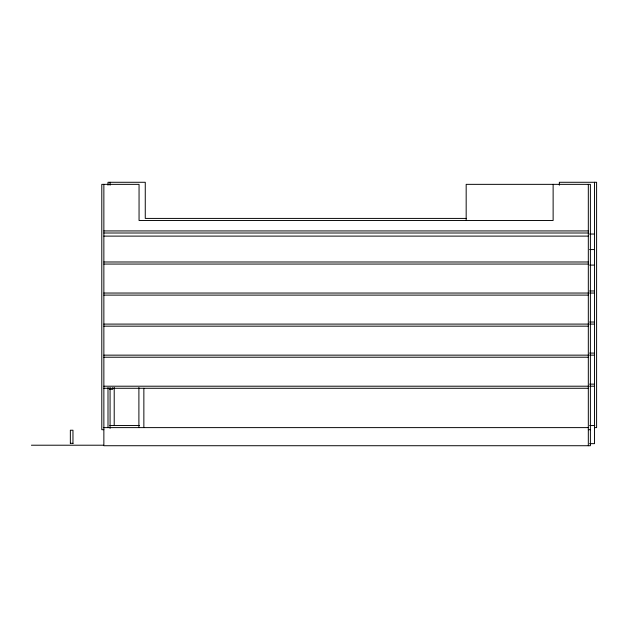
<?xml version="1.0" encoding="UTF-8"?>
<svg xmlns="http://www.w3.org/2000/svg" width="628" height="628" viewBox="0 0 628 628"><rect width="100%" height="100%" fill="white"/><g stroke="black" fill="none" stroke-linecap="round" stroke-linejoin="round"><path stroke-width="0.94" d="M466.117 218.418L145.264 218.418L145.264 182.277L108 182.277L108 185.213M103.863 230.931L588.318 230.931M103.863 233.004L588.318 233.004M589.629 234.04L594.528 234.04M103.863 236.112L588.318 236.112M589.629 249.567L594.528 249.567M103.863 261.986L588.318 261.986M103.863 264.058L588.318 264.058M589.629 265.094L594.528 265.094M589.629 290.976L594.528 290.976M103.863 293.041L588.318 293.041M589.629 293.041L594.528 293.041M103.863 295.113L588.318 295.113M589.629 322.031L594.528 322.031M103.863 324.095L588.318 324.095M589.629 324.095L594.528 324.095M103.863 326.168L588.318 326.168M589.629 353.085L594.528 353.085M103.863 355.15L588.318 355.15M589.629 355.15L594.528 355.15M103.863 357.222L588.318 357.222M589.629 384.14L594.528 384.14M103.863 386.204L588.318 386.204M589.629 386.204L594.528 386.204M103.863 388.277L588.318 388.277M109.555 389.313L112.663 389.313L112.663 387.759M109.774 425.541L139.51 425.541M589.629 425.541L594.826 425.541M103.565 427.613L588.318 427.613M594.528 427.613L596.6 427.613L596.6 182.277L559.336 182.277L559.336 185.213M103.863 429.685L101.791 429.685L101.791 184.349L139.055 184.349L139.055 220.491L553.127 220.491L553.127 184.349M588.318 429.685L590.391 429.685M70.352 443.321L72.966 443.321M589.629 443.651L594.528 443.651L594.528 182.277M31.4 445.213L103.542 445.213M588.318 184.349L588.318 445.723M466.172 220.514L466.172 184.349L590.391 184.349L590.391 445.723L103.863 445.723L103.863 184.349M143.859 388.277L143.859 427.613M138.898 387.515L138.898 427.613M114.21 387.405L114.21 425.541M110.073 182.277L110.073 185.213M110.073 387.539L110.073 428.406M108 387.515L108 427.613M72.966 443.533L72.966 430.227L70.352 430.227L70.352 443.533"/></g></svg>
